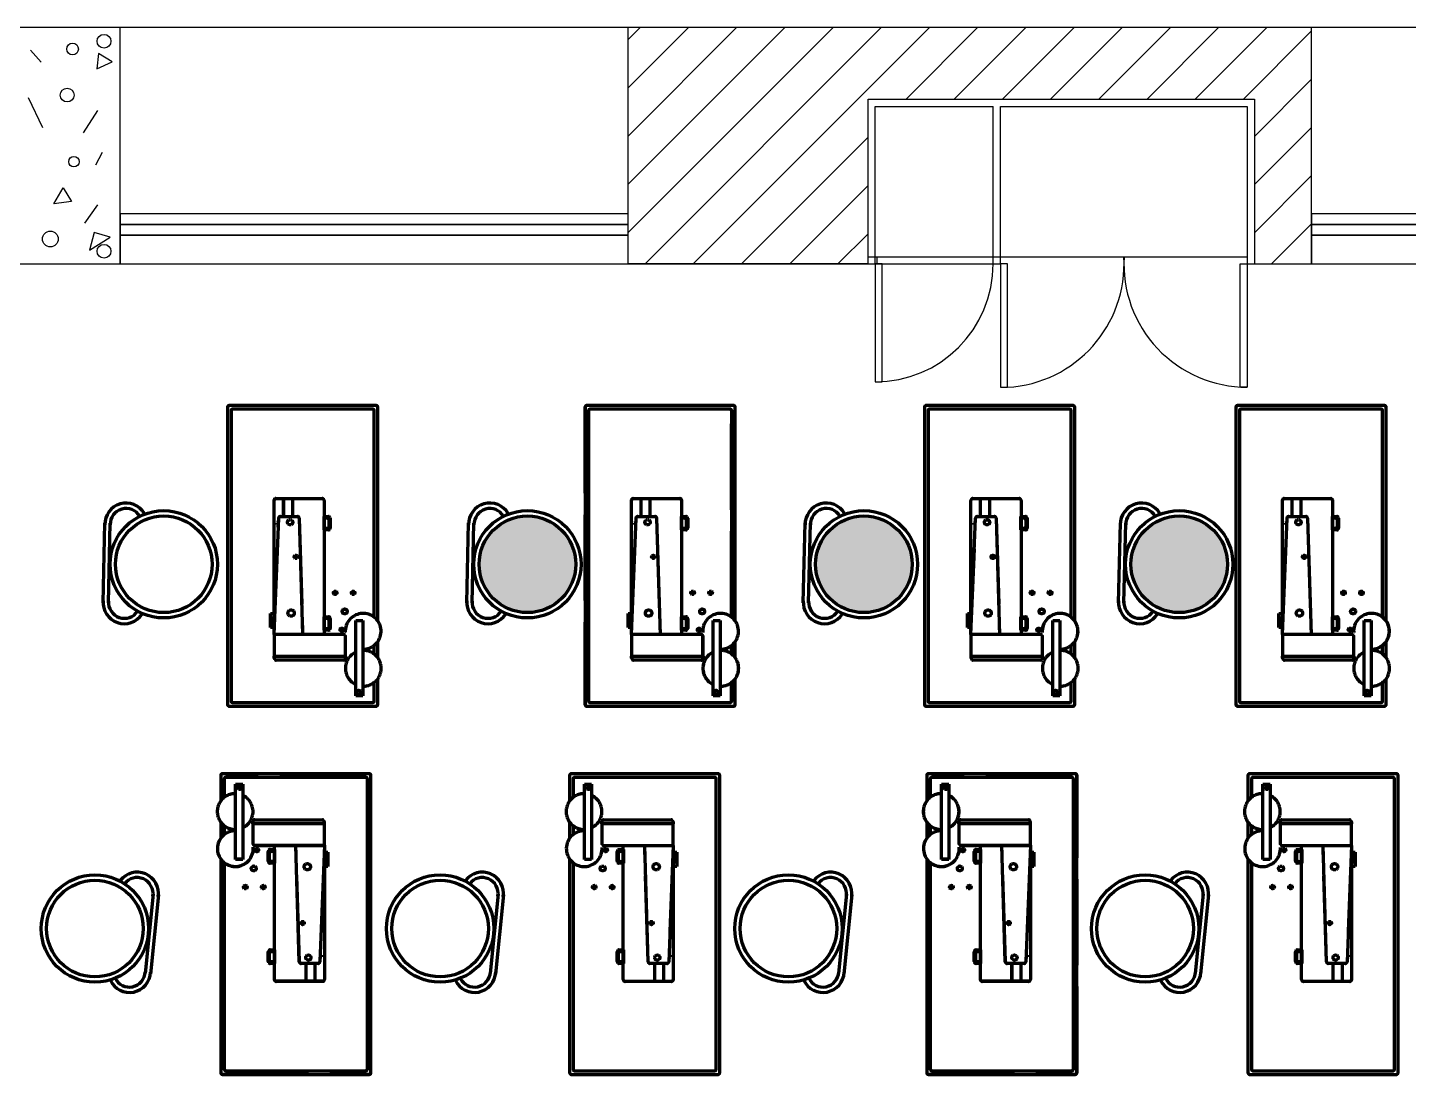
# Model space of a CAD drawing. Header units: inches. Extents: x 548 to 1330, y 676 to 1006.
# Drawn here: x 805.8 to 998.8, y 859.7 to 1005.9 of the extents above; entities that cross this region are included whole.
import ezdxf

# ---------------------------------------------------------------- set-up
doc = ezdxf.new("R2010")
doc.units = ezdxf.units.IN
doc.linetypes.add('ACAD_ISO02W100', pattern=[15, 12, -3])
for name, color, linetype in [('chair', 10, 'Continuous'), ('machines', 21, 'Continuous'), ('main wall', 40, 'Continuous'), ('window', 99, 'Continuous')]:
    doc.layers.add(name, color=color, linetype=linetype)

# ---------------------------------------------------------------- blocks, each defined once
blk = doc.blocks.new('snls')
at = {"layer": 'machines', "linetype": 'ACAD_ISO02W100', "lineweight": 100}
for p, q in [((6.57, 29.7), (6.57, 31.08)), ((6.77, 29.9), (6.77, 30.88)), ((6.82, 31.33), (7.44, 31.33)), ((7.02, 31.13), (7.44, 31.13)), ((7.44, 31.33), (7.44, 29.45)), ((7.44, 29.45), (6.82, 29.45)), ((7.44, 29.65), (7.02, 29.65)), ((6.57, 15.68), (6.57, 17.06)), ((6.77, 15.88), (6.77, 16.86)), ((6.82, 17.31), (7.44, 17.31)), ((7.02, 17.11), (7.44, 17.11)), ((7.44, 15.63), (7.02, 15.63)), ((7.44, 17.31), (7.44, 15.43)), ((14.03, 16.57), (13.81, 16.57)), ((13.81, 16.32), (14.03, 16.35)), ((14.03, 16.57), (14.03, 16.35)), ((7.44, 15.43), (6.82, 15.43)), ((11.85, 12.92), (11.85, 15.43)), ((13.13, 12.93), (13.13, 15.43))]:
    blk.add_line(p, q, dxfattribs=at)
for points in [[(-0.07, 30.03), (-0.07, 0.18, 0.414214), (0.18, -0.07), (20.68, -0.07, 0.414214), (20.93, 0.18), (20.93, 41.68, 0.414214), (20.68, 41.93), (0.18, 41.93, 0.414214), (-0.07, 41.68), (-0.07, 38.12)], [(0.43, 29.5), (0.43, 0.68, 0.414214), (0.68, 0.43), (20.18, 0.43, 0.414214), (20.43, 0.68), (20.43, 41.18, 0.414214), (20.18, 41.43), (0.68, 41.43, 0.414214), (0.43, 41.18), (0.43, 38.63)]]:
    blk.add_lwpolyline(points, format="xyb", dxfattribs=at)
for points in [[(3.01, 40.47), (3.01, 29.97), (2.01, 29.97), (2.01, 40.47)], [(3.01, 40.47), (3.01, 29.97), (2.01, 29.97), (2.01, 40.47)], [(14.43, 28.97), (14.43, 30.96), (14.91, 30.96), (14.91, 28.97)], [(14.43, 29.6), (14.43, 30.81), (14.88, 30.81), (14.88, 29.6)]]:
    blk.add_lwpolyline(points, close=True, dxfattribs=at)
for points in [[(-0.07, 35.17), (-0.07, 32.91)], [(0.43, 34.66), (0.43, 33.43)]]:
    blk.add_lwpolyline(points, dxfattribs=at)
for points in [[(4.43, 34.93), (4.43, 35.24, -0.414214), (4.68, 35.49), (14.15, 35.49, -0.414214), (14.4, 35.24), (14.4, 34.93)], [(14.43, 31.93), (14.43, 34.93), (4.43, 34.93), (4.43, 32.18, 0.414214), (4.68, 31.93)], [(14.43, 31.93), (14.43, 13.18, -0.414214), (14.18, 12.93), (7.68, 12.93, -0.414214), (7.43, 13.18), (7.43, 31.93)], [(14.43, 31.93), (13.78, 15.67, -0.402601), (13.53, 15.43), (11.17, 15.43, -0.405445), (10.92, 15.67), (10.43, 31.93)]]:
    blk.add_lwpolyline(points, format="xyb", close=True, dxfattribs=at)
for centre, radius in [((2.59, 39.97), 0.264), ((2.59, 39.97), 0.264), ((4.96, 31.27), 0.248), ((4.55, 28.7), 0.343), ((12.04, 28.93), 0.444), ((3.37, 26.09), 0.248), ((5.88, 26.09), 0.248), ((11.37, 21.07), 0.236), ((12.18, 16.24), 0.365)]:
    blk.add_circle(centre, radius, dxfattribs=at)
for centre, radius, start, end in [((1.95, 36.64), 2.5, 88.5457, 271.4543), ((1.95, 36.64), 2.5, 295.1747, 64.8253), ((1.97, 31.47), 2.5, 89.1324, 65.4718), ((6.82, 31.08), 0.25, 90, 180), ((7.02, 30.88), 0.25, 90, 180), ((6.82, 29.7), 0.25, 180, 270), ((7.02, 29.9), 0.25, 180, 270), ((6.82, 17.06), 0.25, 90, 180), ((6.82, 15.68), 0.25, 180, 270), ((7.02, 16.86), 0.25, 90, 180), ((7.02, 15.88), 0.25, 180, 270)]:
    blk.add_arc(centre, radius, start, end, dxfattribs=at)

msp = doc.modelspace()

# ---------------------------------------------------------------- hatches: boundary and pattern name
h = msp.add_hatch()
h.set_pattern_fill('ANSI31', color=256, scale=1.5)
h.paths.add_polyline_path([(730.74, 1005.91), (637.24, 1005.91), (637.24, 972.91), (646.74, 972.91), (646.74, 995.91), (707.74, 995.91), (707.74, 972.91), (716.24, 972.91), (716.24, 995.91), (726.74, 995.91), (726.74, 972.91), (730.74, 972.91)])
h.paths.add_polyline_path([(923.24, 995.91), (977.24, 995.91), (977.24, 972.91), (985.24, 972.91), (985.24, 1005.91), (902.74, 1005.91), (889.74, 1005.91), (889.74, 972.91), (923.24, 972.91)])
h.paths.add_polyline_path([(1237.74, 1005.91), (1144.24, 1005.91), (1144.24, 972.91), (1148.74, 972.91), (1148.74, 995.91), (1156.74, 995.91), (1156.74, 972.91), (1165.74, 972.91), (1165.74, 995.91), (1226.74, 995.91), (1226.74, 972.91), (1237.74, 972.91)])
at = {"true_color": 0xed1f24}
h = msp.add_hatch(dxfattribs=at)
h.set_pattern_fill('HEX', color=240, scale=0.19)
h.paths.add_polyline_path([(882.39, 930.93, 1), (868.89, 930.93, 1)])
h.paths.add_polyline_path([(929.42, 930.93, 1), (915.92, 930.93, 1)])
h.paths.add_polyline_path([(959.98, 930.93, 1), (973.48, 930.93, 1)])
h.paths.add_polyline_path([(1015.14, 930.93, 1), (1001.64, 930.93, 1)])
h.paths.add_polyline_path([(1056.91, 930.93, 1), (1043.41, 930.93, 1)])
h.paths.add_polyline_path([(1040.91, 880.04, 1), (1054.41, 880.04, 1)])
h.paths.add_polyline_path([(1000.29, 880.04, 1), (1013.79, 880.04, 1)])

# ---------------------------------------------------------------- linework, layer by layer
for p, q in [((889.74, 972.91), (889.74, 1005.91)), ((998.24, 1005.91), (902.74, 1005.91)), ((985.24, 972.91), (985.24, 1005.91)), ((806.22, 1002.74), (807.69, 1001.09)), ((815.7, 1002.29), (815.48, 1000.16)), ((817.61, 1001.11), (815.7, 1002.29)), ((815.48, 1000.16), (817.61, 1001.11)), ((805.85, 996.15), (807.87, 991.94)), ((923.24, 972.91), (923.24, 995.91)), ((923.24, 995.91), (977.24, 995.91)), ((977.24, 995.91), (977.24, 972.91)), ((815.56, 994.32), (813.55, 991.21)), ((924.24, 972.91), (924.24, 994.91)), ((924.24, 994.91), (940.74, 994.91)), ((940.74, 972.91), (940.74, 994.91)), ((941.74, 972.91), (941.74, 994.91)), ((941.74, 994.91), (976.24, 994.91)), ((976.24, 994.91), (976.24, 972.91)), ((816.22, 988.48), (815.26, 986.71)), ((809.45, 981.27), (810.77, 983.55)), ((810.77, 983.55), (811.95, 981.64)), ((811.95, 981.64), (809.45, 981.27)), ((815.56, 981.14), (813.73, 978.58)), ((815.11, 977.31), (814.45, 974.81)), ((814.45, 974.81), (817.32, 976.64)), ((817.32, 976.64), (815.11, 977.31)), ((889.74, 972.91), (923.24, 972.91)), ((923.24, 973.91), (941.74, 973.91)), ((923.24, 972.91), (941.74, 972.91)), ((941.74, 973.91), (976.24, 973.91)), ((976.24, 972.91), (985.24, 972.91))]:
    msp.add_line(p, q)
at = {"color": 40, "lineweight": 0}
msp.add_line((902.74, 1005.91), (889.74, 1005.91), dxfattribs=at)
at = {"color": 7, "lineweight": 0}
for p, q in [((889.74, 1005.91), (889.74, 972.91)), ((985.24, 1005.91), (902.74, 1005.91)), ((985.24, 972.91), (985.24, 1005.91)), ((923.24, 995.91), (977.24, 995.91)), ((923.24, 972.91), (923.24, 995.91)), ((977.24, 995.91), (977.24, 972.91)), ((889.74, 972.91), (923.24, 972.91)), ((977.24, 972.91), (985.24, 972.91))]:
    msp.add_line(p, q, dxfattribs=at)
for points in [[(801.74, 972.91), (818.74, 972.91), (818.74, 1005.91), (801.74, 1005.91)], [(818.74, 972.91), (889.74, 972.91), (889.74, 976.91), (818.74, 976.91)], [(985.24, 972.91), (1056.24, 972.91), (1056.24, 976.91), (985.24, 976.91)], [(889.74, 972.91), (923.24, 972.91), (923.24, 972.91), (889.74, 972.91)], [(924.24, 972.91), (924.24, 956.41), (925.24, 956.41), (925.24, 972.91)], [(941.74, 972.91), (941.74, 955.66), (942.74, 955.66), (942.74, 972.91)], [(976.24, 972.91), (976.24, 955.66), (975.24, 955.66), (975.24, 972.91)]]:
    msp.add_lwpolyline(points, close=True)
for centre, radius in [((812.08, 1002.92), 0.819), ((816.47, 1004.01), 0.964), ((811.32, 996.49), 0.964), ((812.27, 987.18), 0.732), ((808.97, 976.38), 1.11), ((816.47, 974.66), 0.964)]:
    msp.add_circle(centre, radius)
for centre, radius, start, end in [((924.24, 972.91), 16.5, 270, 0), ((941.74, 972.91), 17.28, 176.6822, 180), ((941.74, 972.91), 17.28, 273.3178, 3.3178), ((976.24, 972.91), 17.24, 176.6739, 270)]:
    msp.add_arc(centre, radius, start, end)
at = {"color": 10, "lineweight": 0}
for centre, start, end in [((824.82, 930.93), 0, 180), ((875.64, 930.93), 0, 180), ((922.67, 930.93), 0, 180), ((966.73, 930.93), 0, 180), ((824.82, 930.93), 180, 0), ((875.64, 930.93), 180, 0), ((922.67, 930.93), 180, 0), ((966.73, 930.93), 180, 0), ((815.2, 880.04), 0, 180), ((863.44, 880.04), 0, 180), ((912.12, 880.04), 0, 180), ((961.97, 880.04), 0, 180), ((815.2, 880.04), 180, 0), ((863.44, 880.04), 180, 0), ((912.12, 880.04), 180, 0), ((961.97, 880.04), 180, 0)]:
    msp.add_arc(centre, 6.75, start, end, dxfattribs=at)
at = {"layer": 'chair', "lineweight": 100}
for p, q in [((816.34, 925.54), (816.6, 936.7)), ((817.09, 925.54), (817.35, 936.67)), ((867.16, 925.54), (867.42, 936.7)), ((867.91, 925.54), (868.17, 936.67)), ((914.19, 925.54), (914.45, 936.7)), ((914.94, 925.54), (915.2, 936.67)), ((958.25, 925.54), (958.51, 936.7)), ((959, 925.54), (959.26, 936.67)), ((823.32, 884.82), (822.21, 873.75)), ((824.07, 884.77), (822.96, 873.66)), ((871.55, 884.82), (870.45, 873.75)), ((872.3, 884.77), (871.19, 873.66)), ((920.24, 884.82), (919.14, 873.75)), ((920.99, 884.77), (919.88, 873.66)), ((970.09, 884.82), (968.98, 873.75)), ((970.84, 884.77), (969.73, 873.66))]:
    msp.add_line(p, q, dxfattribs=at)
for centre, radius in [((824.82, 930.93), 7.5), ((875.64, 930.93), 7.5), ((922.67, 930.93), 7.5), ((966.73, 930.93), 7.5), ((824.82, 930.93), 6.75), ((875.64, 930.93), 6.75), ((922.67, 930.93), 6.75), ((966.73, 930.93), 6.75), ((815.2, 880.04), 7.5), ((815.2, 880.04), 6.75), ((863.44, 880.04), 7.5), ((863.44, 880.04), 6.75), ((912.12, 880.04), 7.5), ((912.12, 880.04), 6.75), ((961.97, 880.04), 7.5), ((961.97, 880.04), 6.75)]:
    msp.add_circle(centre, radius, dxfattribs=at)
for centre, radius, start, end in [((819.56, 936.51), 2.97, 30.6651, 181.4564), ((819.56, 936.51), 2.22, 30.6651, 181.4564), ((870.39, 936.51), 2.97, 30.6651, 181.4564), ((870.39, 936.51), 2.22, 30.6651, 181.4564), ((917.42, 936.51), 2.97, 30.6651, 181.4564), ((917.42, 936.51), 2.22, 30.6651, 181.4564), ((961.47, 936.51), 2.97, 30.6651, 181.4564), ((961.47, 936.51), 2.22, 30.6651, 181.4564), ((819.31, 925.6), 2.97, 175.9103, 326.7016), ((819.31, 925.6), 2.22, 175.9103, 326.7016), ((870.13, 925.6), 2.97, 175.9103, 326.7016), ((870.13, 925.6), 2.22, 175.9103, 326.7016), ((917.16, 925.6), 2.97, 175.9103, 326.7016), ((917.16, 925.6), 2.22, 175.9103, 326.7016), ((961.22, 925.6), 2.97, 175.9103, 326.7016), ((961.22, 925.6), 2.22, 175.9103, 326.7016), ((821.1, 884.94), 2.97, 351.5308, 142.3221), ((869.33, 884.94), 2.97, 351.5308, 142.3221), ((918.02, 884.94), 2.97, 351.5308, 142.3221), ((967.87, 884.94), 2.97, 351.5308, 142.3221), ((821.1, 884.94), 2.22, 351.5308, 142.3221), ((869.33, 884.94), 2.22, 351.5308, 142.3221), ((918.02, 884.94), 2.22, 351.5308, 142.3221), ((967.87, 884.94), 2.22, 351.5308, 142.3221), ((820.02, 874.08), 2.97, 206.2857, 357.077), ((820.02, 874.08), 2.22, 206.2857, 357.077), ((868.25, 874.08), 2.97, 206.2857, 357.077), ((868.25, 874.08), 2.22, 206.2857, 357.077), ((916.94, 874.08), 2.97, 206.2857, 357.077), ((916.94, 874.08), 2.22, 206.2857, 357.077), ((966.79, 874.08), 2.97, 206.2857, 357.077), ((966.79, 874.08), 2.22, 206.2857, 357.077)]:
    msp.add_arc(centre, radius, start, end, dxfattribs=at)
at = {"layer": 'machines', "linetype": 'ACAD_ISO02W100', "lineweight": 100}
for p, q in [((841.54, 940.11), (841.54, 937.61)), ((842.82, 940.12), (842.82, 937.61)), ((891.49, 940.11), (891.49, 937.61)), ((892.77, 940.12), (892.77, 937.61)), ((938.93, 940.11), (938.93, 937.61)), ((940.21, 940.12), (940.21, 937.61)), ((982.45, 940.11), (982.45, 937.61)), ((983.73, 940.12), (983.73, 937.61)), ((840.85, 936.73), (840.63, 936.69)), ((840.63, 936.47), (840.63, 936.69)), ((840.63, 936.47), (840.85, 936.47)), ((847.22, 937.61), (847.84, 937.61)), ((847.22, 935.73), (847.22, 937.61)), ((847.22, 937.41), (847.64, 937.41)), ((847.64, 935.93), (847.22, 935.93)), ((847.89, 937.16), (847.89, 936.18)), ((848.09, 937.36), (848.09, 935.98)), ((890.81, 936.73), (890.58, 936.69)), ((890.58, 936.47), (890.58, 936.69)), ((890.58, 936.47), (890.81, 936.47)), ((897.17, 937.61), (897.79, 937.61)), ((897.17, 935.73), (897.17, 937.61)), ((897.17, 937.41), (897.59, 937.41)), ((897.59, 935.93), (897.17, 935.93)), ((897.84, 937.16), (897.84, 936.18)), ((898.04, 937.36), (898.04, 935.98)), ((938.25, 936.73), (938.03, 936.69)), ((938.03, 936.47), (938.03, 936.69)), ((938.03, 936.47), (938.25, 936.47)), ((944.62, 937.61), (945.23, 937.61)), ((944.62, 935.73), (944.62, 937.61)), ((944.62, 937.41), (945.03, 937.41)), ((945.03, 935.93), (944.62, 935.93)), ((945.28, 937.16), (945.28, 936.18)), ((945.48, 937.36), (945.48, 935.98)), ((981.77, 936.73), (981.55, 936.69)), ((981.55, 936.47), (981.55, 936.69)), ((981.55, 936.47), (981.77, 936.47)), ((988.14, 937.61), (988.75, 937.61)), ((988.14, 935.73), (988.14, 937.61)), ((988.14, 937.41), (988.55, 937.41)), ((988.55, 935.93), (988.14, 935.93)), ((988.8, 937.16), (988.8, 936.18)), ((989, 937.36), (989, 935.98)), ((847.84, 935.73), (847.22, 935.73)), ((897.79, 935.73), (897.17, 935.73)), ((945.23, 935.73), (944.62, 935.73)), ((988.75, 935.73), (988.14, 935.73)), ((847.22, 923.6), (847.84, 923.6)), ((847.22, 921.71), (847.22, 923.6)), ((847.22, 923.4), (847.64, 923.4)), ((847.89, 923.15), (847.89, 922.16)), ((848.09, 923.35), (848.09, 921.96)), ((897.17, 923.6), (897.79, 923.6)), ((897.17, 921.71), (897.17, 923.6)), ((897.17, 923.4), (897.59, 923.4)), ((897.84, 923.15), (897.84, 922.16)), ((898.04, 923.35), (898.04, 921.96)), ((944.62, 923.6), (945.23, 923.6)), ((944.62, 921.71), (944.62, 923.6)), ((944.62, 923.4), (945.03, 923.4)), ((945.28, 923.15), (945.28, 922.16)), ((945.48, 923.35), (945.48, 921.96)), ((988.14, 923.6), (988.75, 923.6)), ((988.14, 921.71), (988.14, 923.6)), ((988.14, 923.4), (988.55, 923.4)), ((988.8, 923.15), (988.8, 922.16)), ((989, 923.35), (989, 921.96)), ((847.64, 921.91), (847.22, 921.91)), ((847.84, 921.71), (847.22, 921.71)), ((897.59, 921.91), (897.17, 921.91)), ((897.79, 921.71), (897.17, 921.71)), ((945.03, 921.91), (944.62, 921.91)), ((945.23, 921.71), (944.62, 921.71)), ((988.55, 921.91), (988.14, 921.91)), ((988.75, 921.71), (988.14, 921.71)), ((839.42, 889.43), (839.42, 890.81)), ((839.62, 889.63), (839.62, 890.61)), ((839.67, 891.06), (840.29, 891.06)), ((839.87, 890.86), (840.29, 890.86)), ((840.29, 891.06), (840.29, 889.18)), ((888.18, 889.43), (888.18, 890.81)), ((888.38, 889.63), (888.38, 890.61)), ((888.43, 891.06), (889.05, 891.06)), ((888.63, 890.86), (889.05, 890.86)), ((889.05, 891.06), (889.05, 889.18)), ((938.09, 889.43), (938.09, 890.81)), ((938.29, 889.63), (938.29, 890.61)), ((938.34, 891.06), (938.96, 891.06)), ((938.54, 890.86), (938.96, 890.86)), ((938.96, 891.06), (938.96, 889.18)), ((982.98, 889.43), (982.98, 890.81)), ((983.18, 889.63), (983.18, 890.61)), ((983.23, 891.06), (983.85, 891.06)), ((983.43, 890.86), (983.85, 890.86)), ((983.85, 891.06), (983.85, 889.18)), ((840.29, 889.18), (839.67, 889.18)), ((840.29, 889.38), (839.87, 889.38)), ((889.05, 889.18), (888.43, 889.18)), ((889.05, 889.38), (888.63, 889.38)), ((938.96, 889.18), (938.34, 889.18)), ((938.96, 889.38), (938.54, 889.38)), ((983.85, 889.18), (983.23, 889.18)), ((983.85, 889.38), (983.43, 889.38)), ((839.42, 875.42), (839.42, 876.8)), ((839.62, 875.62), (839.62, 876.6)), ((839.67, 877.05), (840.29, 877.05)), ((839.87, 876.85), (840.29, 876.85)), ((840.29, 877.05), (840.29, 875.17)), ((846.88, 876.31), (846.66, 876.31)), ((846.66, 876.05), (846.88, 876.08)), ((846.88, 876.31), (846.88, 876.08)), ((888.18, 875.42), (888.18, 876.8)), ((888.38, 875.62), (888.38, 876.6)), ((888.43, 877.05), (889.05, 877.05)), ((888.63, 876.85), (889.05, 876.85)), ((889.05, 877.05), (889.05, 875.17)), ((895.64, 876.31), (895.41, 876.31)), ((895.41, 876.05), (895.64, 876.08)), ((895.64, 876.31), (895.64, 876.08)), ((938.09, 875.42), (938.09, 876.8)), ((938.29, 875.62), (938.29, 876.6)), ((938.34, 877.05), (938.96, 877.05)), ((938.54, 876.85), (938.96, 876.85)), ((938.96, 877.05), (938.96, 875.17)), ((945.55, 876.31), (945.33, 876.31)), ((945.33, 876.05), (945.55, 876.08)), ((945.55, 876.31), (945.55, 876.08)), ((982.98, 875.42), (982.98, 876.8)), ((983.18, 875.62), (983.18, 876.6)), ((983.23, 877.05), (983.85, 877.05)), ((983.43, 876.85), (983.85, 876.85)), ((983.85, 877.05), (983.85, 875.17)), ((990.44, 876.31), (990.21, 876.31)), ((990.21, 876.05), (990.44, 876.08)), ((990.44, 876.31), (990.44, 876.08)), ((840.29, 875.17), (839.67, 875.17)), ((840.29, 875.37), (839.87, 875.37)), ((844.7, 872.65), (844.7, 875.16)), ((845.97, 872.66), (845.97, 875.16)), ((889.05, 875.17), (888.43, 875.17)), ((889.05, 875.37), (888.63, 875.37)), ((893.45, 872.65), (893.45, 875.16)), ((894.73, 872.66), (894.73, 875.16)), ((938.96, 875.17), (938.34, 875.17)), ((938.96, 875.37), (938.54, 875.37)), ((943.36, 872.65), (943.36, 875.16)), ((944.64, 872.66), (944.64, 875.16)), ((983.85, 875.17), (983.23, 875.17)), ((983.85, 875.37), (983.43, 875.37)), ((988.25, 872.65), (988.25, 875.16)), ((989.53, 872.66), (989.53, 875.16))]:
    msp.add_line(p, q, dxfattribs=at)
at = {"layer": 'machines', "lineweight": 100}
for p, q in [((881.53, 901.41), (881.53, 897.85)), ((902.28, 901.66), (881.78, 901.66)), ((902.53, 859.91), (902.53, 901.41)), ((976.33, 901.41), (976.33, 897.85)), ((997.08, 901.66), (976.58, 901.66)), ((996.58, 901.16), (977.08, 901.16)), ((997.33, 859.91), (997.33, 901.41)), ((976.83, 900.91), (976.83, 898.36)), ((996.83, 860.41), (996.83, 900.91)), ((881.53, 889.77), (881.53, 859.91)), ((976.33, 889.77), (976.33, 859.91)), ((976.83, 889.24), (976.83, 860.41)), ((881.78, 859.66), (902.28, 859.66)), ((976.58, 859.66), (997.08, 859.66)), ((977.08, 860.16), (996.58, 860.16))]:
    msp.add_line(p, q, dxfattribs=at)
for points in [[(854.73, 923.01), (854.73, 952.86, 0.414214), (854.48, 953.11), (833.98, 953.11, 0.414214), (833.73, 952.86), (833.73, 911.36, 0.414214), (833.98, 911.11), (854.48, 911.11, 0.414214), (854.73, 911.36), (854.73, 914.92)], [(854.23, 923.54), (854.23, 952.36, 0.414214), (853.98, 952.61), (834.48, 952.61, 0.414214), (834.23, 952.36), (834.23, 911.86, 0.414214), (834.48, 911.61), (853.98, 911.61, 0.414214), (854.23, 911.86), (854.23, 914.41)], [(904.69, 923.01), (904.69, 952.86, 0.414214), (904.44, 953.11), (883.94, 953.11, 0.414214), (883.69, 952.86), (883.69, 911.36, 0.414214), (883.94, 911.11), (904.44, 911.11, 0.414214), (904.69, 911.36), (904.69, 914.92)], [(904.19, 923.54), (904.19, 952.36, 0.414214), (903.94, 952.61), (884.44, 952.61, 0.414214), (884.19, 952.36), (884.19, 911.86, 0.414214), (884.44, 911.61), (903.94, 911.61, 0.414214), (904.19, 911.86), (904.19, 914.41)], [(952.13, 923.01), (952.13, 952.86, 0.414214), (951.88, 953.11), (931.38, 953.11, 0.414214), (931.13, 952.86), (931.13, 911.36, 0.414214), (931.38, 911.11), (951.88, 911.11, 0.414214), (952.13, 911.36), (952.13, 914.92)], [(951.63, 923.54), (951.63, 952.36, 0.414214), (951.38, 952.61), (931.88, 952.61, 0.414214), (931.63, 952.36), (931.63, 911.86, 0.414214), (931.88, 911.61), (951.38, 911.61, 0.414214), (951.63, 911.86), (951.63, 914.41)], [(995.65, 923.01), (995.65, 952.86, 0.414214), (995.4, 953.11), (974.9, 953.11, 0.414214), (974.65, 952.86), (974.65, 911.36, 0.414214), (974.9, 911.11), (995.4, 911.11, 0.414214), (995.65, 911.36), (995.65, 914.92)], [(995.15, 923.54), (995.15, 952.36, 0.414214), (994.9, 952.61), (975.4, 952.61, 0.414214), (975.15, 952.36), (975.15, 911.86, 0.414214), (975.4, 911.61), (994.9, 911.61, 0.414214), (995.15, 911.86), (995.15, 914.41)], [(832.78, 889.77), (832.78, 859.91, 0.414214), (833.03, 859.66), (853.53, 859.66, 0.414214), (853.78, 859.91), (853.78, 901.41, 0.414214), (853.53, 901.66), (833.03, 901.66, 0.414214), (832.78, 901.41), (832.78, 897.85)], [(833.28, 889.24), (833.28, 860.41, 0.414214), (833.53, 860.16), (853.03, 860.16, 0.414214), (853.28, 860.41), (853.28, 900.91, 0.414214), (853.03, 901.16), (833.53, 901.16, 0.414214), (833.28, 900.91), (833.28, 898.36)], [(882.03, 889.24), (882.03, 860.41, 0.414214), (882.28, 860.16), (901.78, 860.16, 0.414214), (902.03, 860.41), (902.03, 900.91, 0.414214), (901.78, 901.16), (882.28, 901.16, 0.414214), (882.03, 900.91), (882.03, 898.36)], [(931.44, 889.77), (931.44, 859.91, 0.414214), (931.69, 859.66), (952.19, 859.66, 0.414214), (952.44, 859.91), (952.44, 901.41, 0.414214), (952.19, 901.66), (931.69, 901.66, 0.414214), (931.44, 901.41), (931.44, 897.85)], [(931.94, 889.24), (931.94, 860.41, 0.414214), (932.19, 860.16), (951.69, 860.16, 0.414214), (951.94, 860.41), (951.94, 900.91, 0.414214), (951.69, 901.16), (932.19, 901.16, 0.414214), (931.94, 900.91), (931.94, 898.36)]]:
    msp.add_lwpolyline(points, format="xyb", dxfattribs=at)
at = {"layer": 'machines', "linetype": 'ACAD_ISO02W100', "lineweight": 100}
for points in [[(854.73, 923.01), (854.73, 952.86, 0.414214), (854.48, 953.11), (833.98, 953.11, 0.414214), (833.73, 952.86), (833.73, 911.36, 0.414214), (833.98, 911.11), (854.48, 911.11, 0.414214), (854.73, 911.36), (854.73, 914.92)], [(854.23, 923.54), (854.23, 952.36, 0.414214), (853.98, 952.61), (834.48, 952.61, 0.414214), (834.23, 952.36), (834.23, 911.86, 0.414214), (834.48, 911.61), (853.98, 911.61, 0.414214), (854.23, 911.86), (854.23, 914.41)], [(904.69, 923.01), (904.69, 952.86, 0.414214), (904.44, 953.11), (883.94, 953.11, 0.414214), (883.69, 952.86), (883.69, 911.36, 0.414214), (883.94, 911.11), (904.44, 911.11, 0.414214), (904.69, 911.36), (904.69, 914.92)], [(904.19, 923.54), (904.19, 952.36, 0.414214), (903.94, 952.61), (884.44, 952.61, 0.414214), (884.19, 952.36), (884.19, 911.86, 0.414214), (884.44, 911.61), (903.94, 911.61, 0.414214), (904.19, 911.86), (904.19, 914.41)], [(952.13, 923.01), (952.13, 952.86, 0.414214), (951.88, 953.11), (931.38, 953.11, 0.414214), (931.13, 952.86), (931.13, 911.36, 0.414214), (931.38, 911.11), (951.88, 911.11, 0.414214), (952.13, 911.36), (952.13, 914.92)], [(951.63, 923.54), (951.63, 952.36, 0.414214), (951.38, 952.61), (931.88, 952.61, 0.414214), (931.63, 952.36), (931.63, 911.86, 0.414214), (931.88, 911.61), (951.38, 911.61, 0.414214), (951.63, 911.86), (951.63, 914.41)], [(995.65, 923.01), (995.65, 952.86, 0.414214), (995.4, 953.11), (974.9, 953.11, 0.414214), (974.65, 952.86), (974.65, 911.36, 0.414214), (974.9, 911.11), (995.4, 911.11, 0.414214), (995.65, 911.36), (995.65, 914.92)], [(995.15, 923.54), (995.15, 952.36, 0.414214), (994.9, 952.61), (975.4, 952.61, 0.414214), (975.15, 952.36), (975.15, 911.86, 0.414214), (975.4, 911.61), (994.9, 911.61, 0.414214), (995.15, 911.86), (995.15, 914.41)], [(832.78, 889.77), (832.78, 859.91, 0.414214), (833.03, 859.66), (853.53, 859.66, 0.414214), (853.78, 859.91), (853.78, 901.41, 0.414214), (853.53, 901.66), (833.03, 901.66, 0.414214), (832.78, 901.41), (832.78, 897.85)], [(833.28, 889.24), (833.28, 860.41, 0.414214), (833.53, 860.16), (853.03, 860.16, 0.414214), (853.28, 860.41), (853.28, 900.91, 0.414214), (853.03, 901.16), (833.53, 901.16, 0.414214), (833.28, 900.91), (833.28, 898.36)], [(881.53, 889.77), (881.53, 859.91, 0.414214), (881.78, 859.66), (902.28, 859.66, 0.414214), (902.53, 859.91), (902.53, 901.41, 0.414214), (902.28, 901.66), (881.78, 901.66, 0.414214), (881.53, 901.41), (881.53, 897.85)], [(882.03, 889.24), (882.03, 860.41, 0.414214), (882.28, 860.16), (901.78, 860.16, 0.414214), (902.03, 860.41), (902.03, 900.91, 0.414214), (901.78, 901.16), (882.28, 901.16, 0.414214), (882.03, 900.91), (882.03, 898.36)], [(931.44, 889.77), (931.44, 859.91, 0.414214), (931.69, 859.66), (952.19, 859.66, 0.414214), (952.44, 859.91), (952.44, 901.41, 0.414214), (952.19, 901.66), (931.69, 901.66, 0.414214), (931.44, 901.41), (931.44, 897.85)], [(931.94, 889.24), (931.94, 860.41, 0.414214), (932.19, 860.16), (951.69, 860.16, 0.414214), (951.94, 860.41), (951.94, 900.91, 0.414214), (951.69, 901.16), (932.19, 901.16, 0.414214), (931.94, 900.91), (931.94, 898.36)], [(976.33, 889.77), (976.33, 859.91, 0.414214), (976.58, 859.66), (997.08, 859.66, 0.414214), (997.33, 859.91), (997.33, 901.41, 0.414214), (997.08, 901.66), (976.58, 901.66, 0.414214), (976.33, 901.41), (976.33, 897.85)], [(976.83, 889.24), (976.83, 860.41, 0.414214), (977.08, 860.16), (996.58, 860.16, 0.414214), (996.83, 860.41), (996.83, 900.91, 0.414214), (996.58, 901.16), (977.08, 901.16, 0.414214), (976.83, 900.91), (976.83, 898.36)]]:
    msp.add_lwpolyline(points, format="xyb", dxfattribs=at)
at = {"layer": 'machines', "lineweight": 100}
for points in [[(840.23, 921.11), (840.23, 939.86, -0.414214), (840.48, 940.11), (846.98, 940.11, -0.414214), (847.23, 939.86), (847.23, 921.11)], [(890.19, 921.11), (890.19, 939.86, -0.414214), (890.44, 940.11), (896.94, 940.11, -0.414214), (897.19, 939.86), (897.19, 921.11)], [(937.63, 921.11), (937.63, 939.86, -0.414214), (937.88, 940.11), (944.38, 940.11, -0.414214), (944.63, 939.86), (944.63, 921.11)], [(981.15, 921.11), (981.15, 939.86, -0.414214), (981.4, 940.11), (987.9, 940.11, -0.414214), (988.15, 939.86), (988.15, 921.11)], [(840.23, 921.11), (840.88, 937.37, -0.402601), (841.13, 937.61), (843.5, 937.61, -0.405445), (843.75, 937.37), (844.23, 921.11)], [(890.19, 921.11), (890.83, 937.37, -0.402601), (891.08, 937.61), (893.45, 937.61, -0.405445), (893.7, 937.37), (894.19, 921.11)], [(937.63, 921.11), (938.28, 937.37, -0.402601), (938.53, 937.61), (940.89, 937.61, -0.405445), (941.14, 937.37), (941.63, 921.11)], [(981.15, 921.11), (981.8, 937.37, -0.402601), (982.05, 937.61), (984.41, 937.61, -0.405445), (984.66, 937.37), (985.15, 921.11)], [(847.28, 891.66), (847.28, 872.91, -0.414214), (847.03, 872.66), (840.53, 872.66, -0.414214), (840.28, 872.91), (840.28, 891.66)], [(847.28, 891.66), (846.63, 875.4, -0.402601), (846.38, 875.16), (844.01, 875.16, -0.405445), (843.76, 875.4), (843.28, 891.66)], [(896.03, 891.66), (896.03, 872.91, -0.414214), (895.78, 872.66), (889.28, 872.66, -0.414214), (889.03, 872.91), (889.03, 891.66)], [(896.03, 891.66), (895.39, 875.4, -0.402601), (895.14, 875.16), (892.77, 875.16, -0.405445), (892.52, 875.4), (892.03, 891.66)], [(945.94, 891.66), (945.94, 872.91, -0.414214), (945.69, 872.66), (939.19, 872.66, -0.414214), (938.94, 872.91), (938.94, 891.66)], [(945.94, 891.66), (945.3, 875.4, -0.402601), (945.05, 875.16), (942.68, 875.16, -0.405445), (942.43, 875.4), (941.94, 891.66)], [(990.83, 891.66), (990.83, 872.91, -0.414214), (990.58, 872.66), (984.08, 872.66, -0.414214), (983.83, 872.91), (983.83, 891.66)], [(990.83, 891.66), (990.19, 875.4, -0.402601), (989.94, 875.16), (987.57, 875.16, -0.405445), (987.32, 875.4), (986.83, 891.66)]]:
    msp.add_lwpolyline(points, format="xyb", close=True, dxfattribs=at)
at = {"layer": 'machines', "linetype": 'ACAD_ISO02W100', "lineweight": 100}
for points in [[(840.23, 921.11), (840.23, 939.86, -0.414214), (840.48, 940.11), (846.98, 940.11, -0.414214), (847.23, 939.86), (847.23, 921.11)], [(890.19, 921.11), (890.19, 939.86, -0.414214), (890.44, 940.11), (896.94, 940.11, -0.414214), (897.19, 939.86), (897.19, 921.11)], [(937.63, 921.11), (937.63, 939.86, -0.414214), (937.88, 940.11), (944.38, 940.11, -0.414214), (944.63, 939.86), (944.63, 921.11)], [(981.15, 921.11), (981.15, 939.86, -0.414214), (981.4, 940.11), (987.9, 940.11, -0.414214), (988.15, 939.86), (988.15, 921.11)], [(840.23, 921.11), (840.88, 937.37, -0.402601), (841.13, 937.61), (843.5, 937.61, -0.405445), (843.75, 937.37), (844.23, 921.11)], [(890.19, 921.11), (890.83, 937.37, -0.402601), (891.08, 937.61), (893.45, 937.61, -0.405445), (893.7, 937.37), (894.19, 921.11)], [(937.63, 921.11), (938.28, 937.37, -0.402601), (938.53, 937.61), (940.89, 937.61, -0.405445), (941.14, 937.37), (941.63, 921.11)], [(981.15, 921.11), (981.8, 937.37, -0.402601), (982.05, 937.61), (984.41, 937.61, -0.405445), (984.66, 937.37), (985.15, 921.11)], [(840.23, 921.11), (840.23, 918.11), (850.23, 918.11), (850.23, 920.86, 0.414214), (849.98, 921.11)], [(890.19, 921.11), (890.19, 918.11), (900.19, 918.11), (900.19, 920.86, 0.414214), (899.94, 921.11)], [(937.63, 921.11), (937.63, 918.11), (947.63, 918.11), (947.63, 920.86, 0.414214), (947.38, 921.11)], [(981.15, 921.11), (981.15, 918.11), (991.15, 918.11), (991.15, 920.86, 0.414214), (990.9, 921.11)], [(850.23, 918.11), (850.23, 917.8, -0.414214), (849.98, 917.55), (840.51, 917.55, -0.414214), (840.26, 917.8), (840.26, 918.11)], [(900.19, 918.11), (900.19, 917.8, -0.414214), (899.94, 917.55), (890.47, 917.55, -0.414214), (890.22, 917.8), (890.22, 918.11)], [(947.63, 918.11), (947.63, 917.8, -0.414214), (947.38, 917.55), (937.91, 917.55, -0.414214), (937.66, 917.8), (937.66, 918.11)], [(991.15, 918.11), (991.15, 917.8, -0.414214), (990.9, 917.55), (981.43, 917.55, -0.414214), (981.18, 917.8), (981.18, 918.11)], [(837.28, 894.66), (837.28, 894.97, -0.414214), (837.53, 895.22), (847, 895.22, -0.414214), (847.25, 894.97), (847.25, 894.66)], [(847.28, 891.66), (847.28, 894.66), (837.28, 894.66), (837.28, 891.91, 0.414214), (837.53, 891.66)], [(886.03, 894.66), (886.03, 894.97, -0.414214), (886.28, 895.22), (895.75, 895.22, -0.414214), (896, 894.97), (896, 894.66)], [(896.03, 891.66), (896.03, 894.66), (886.03, 894.66), (886.03, 891.91, 0.414214), (886.28, 891.66)], [(935.94, 894.66), (935.94, 894.97, -0.414214), (936.19, 895.22), (945.66, 895.22, -0.414214), (945.91, 894.97), (945.91, 894.66)], [(945.94, 891.66), (945.94, 894.66), (935.94, 894.66), (935.94, 891.91, 0.414214), (936.19, 891.66)], [(980.83, 894.66), (980.83, 894.97, -0.414214), (981.08, 895.22), (990.55, 895.22, -0.414214), (990.8, 894.97), (990.8, 894.66)], [(990.83, 891.66), (990.83, 894.66), (980.83, 894.66), (980.83, 891.91, 0.414214), (981.08, 891.66)], [(847.28, 891.66), (847.28, 872.91, -0.414214), (847.03, 872.66), (840.53, 872.66, -0.414214), (840.28, 872.91), (840.28, 891.66)], [(847.28, 891.66), (846.63, 875.4, -0.402601), (846.38, 875.16), (844.01, 875.16, -0.405445), (843.76, 875.4), (843.28, 891.66)], [(896.03, 891.66), (896.03, 872.91, -0.414214), (895.78, 872.66), (889.28, 872.66, -0.414214), (889.03, 872.91), (889.03, 891.66)], [(896.03, 891.66), (895.39, 875.4, -0.402601), (895.14, 875.16), (892.77, 875.16, -0.405445), (892.52, 875.4), (892.03, 891.66)], [(945.94, 891.66), (945.94, 872.91, -0.414214), (945.69, 872.66), (939.19, 872.66, -0.414214), (938.94, 872.91), (938.94, 891.66)], [(945.94, 891.66), (945.3, 875.4, -0.402601), (945.05, 875.16), (942.68, 875.16, -0.405445), (942.43, 875.4), (941.94, 891.66)], [(990.83, 891.66), (990.83, 872.91, -0.414214), (990.58, 872.66), (984.08, 872.66, -0.414214), (983.83, 872.91), (983.83, 891.66)], [(990.83, 891.66), (990.19, 875.4, -0.402601), (989.94, 875.16), (987.57, 875.16, -0.405445), (987.32, 875.4), (986.83, 891.66)]]:
    msp.add_lwpolyline(points, format="xyb", close=True, dxfattribs=at)
for points in [[(840.23, 924.07), (840.23, 922.08), (839.75, 922.08), (839.75, 924.07)], [(840.23, 923.44), (840.23, 922.23), (839.79, 922.23), (839.79, 923.44)], [(851.65, 912.58), (851.65, 923.08), (852.65, 923.08), (852.65, 912.58)], [(851.65, 912.58), (851.65, 923.08), (852.65, 923.08), (852.65, 912.58)], [(890.18, 924.07), (890.18, 922.08), (889.7, 922.08), (889.7, 924.07)], [(890.18, 923.44), (890.18, 922.23), (889.74, 922.23), (889.74, 923.44)], [(901.6, 912.58), (901.6, 923.08), (902.6, 923.08), (902.6, 912.58)], [(901.6, 912.58), (901.6, 923.08), (902.6, 923.08), (902.6, 912.58)], [(937.62, 924.07), (937.62, 922.08), (937.14, 922.08), (937.14, 924.07)], [(937.62, 923.44), (937.62, 922.23), (937.18, 922.23), (937.18, 923.44)], [(949.05, 912.58), (949.05, 923.08), (950.05, 923.08), (950.05, 912.58)], [(949.05, 912.58), (949.05, 923.08), (950.05, 923.08), (950.05, 912.58)], [(981.14, 924.07), (981.14, 922.08), (980.66, 922.08), (980.66, 924.07)], [(981.14, 923.44), (981.14, 922.23), (980.7, 922.23), (980.7, 923.44)], [(992.57, 912.58), (992.57, 923.08), (993.57, 923.08), (993.57, 912.58)], [(992.57, 912.58), (992.57, 923.08), (993.57, 923.08), (993.57, 912.58)], [(835.86, 900.2), (835.86, 889.7), (834.86, 889.7), (834.86, 900.2)], [(835.86, 900.2), (835.86, 889.7), (834.86, 889.7), (834.86, 900.2)], [(884.62, 900.2), (884.62, 889.7), (883.62, 889.7), (883.62, 900.2)], [(884.62, 900.2), (884.62, 889.7), (883.62, 889.7), (883.62, 900.2)], [(934.53, 900.2), (934.53, 889.7), (933.53, 889.7), (933.53, 900.2)], [(934.53, 900.2), (934.53, 889.7), (933.53, 889.7), (933.53, 900.2)], [(979.42, 900.2), (979.42, 889.7), (978.42, 889.7), (978.42, 900.2)], [(979.42, 900.2), (979.42, 889.7), (978.42, 889.7), (978.42, 900.2)], [(847.28, 888.71), (847.28, 890.7), (847.76, 890.7), (847.76, 888.71)], [(847.28, 889.33), (847.28, 890.55), (847.73, 890.55), (847.73, 889.33)], [(896.04, 888.71), (896.04, 890.7), (896.52, 890.7), (896.52, 888.71)], [(896.04, 889.33), (896.04, 890.55), (896.48, 890.55), (896.48, 889.33)], [(945.95, 888.71), (945.95, 890.7), (946.43, 890.7), (946.43, 888.71)], [(945.95, 889.33), (945.95, 890.55), (946.39, 890.55), (946.39, 889.33)], [(990.84, 888.71), (990.84, 890.7), (991.32, 890.7), (991.32, 888.71)], [(990.84, 889.33), (990.84, 890.55), (991.28, 890.55), (991.28, 889.33)]]:
    msp.add_lwpolyline(points, close=True, dxfattribs=at)
for points in [[(854.23, 918.38), (854.23, 919.61)], [(854.73, 917.87), (854.73, 920.13)], [(904.19, 918.38), (904.19, 919.61)], [(904.69, 917.87), (904.69, 920.13)], [(951.63, 918.38), (951.63, 919.61)], [(952.13, 917.87), (952.13, 920.13)], [(995.15, 918.38), (995.15, 919.61)], [(995.65, 917.87), (995.65, 920.13)], [(832.78, 894.91), (832.78, 892.64)], [(833.28, 894.39), (833.28, 893.17)], [(881.53, 894.91), (881.53, 892.64)], [(882.03, 894.39), (882.03, 893.17)], [(931.44, 894.91), (931.44, 892.64)], [(931.94, 894.39), (931.94, 893.17)], [(976.33, 894.91), (976.33, 892.64)], [(976.83, 894.39), (976.83, 893.17)]]:
    msp.add_lwpolyline(points, dxfattribs=at)
for centre, radius in [((842.48, 936.8), 0.365), ((892.43, 936.8), 0.365), ((939.87, 936.8), 0.365), ((983.39, 936.8), 0.365), ((843.29, 931.97), 0.236), ((893.24, 931.97), 0.236), ((940.68, 931.97), 0.236), ((984.2, 931.97), 0.236), ((848.78, 926.95), 0.248), ((851.29, 926.95), 0.248), ((898.73, 926.95), 0.248), ((901.24, 926.95), 0.248), ((946.17, 926.95), 0.248), ((948.68, 926.95), 0.248), ((989.69, 926.95), 0.248), ((992.2, 926.95), 0.248), ((842.62, 924.11), 0.444), ((850.11, 924.35), 0.343), ((892.58, 924.11), 0.444), ((900.06, 924.35), 0.343), ((940.02, 924.11), 0.444), ((947.51, 924.35), 0.343), ((983.54, 924.11), 0.444), ((991.03, 924.35), 0.343), ((849.7, 921.78), 0.248), ((899.65, 921.78), 0.248), ((947.09, 921.78), 0.248), ((990.61, 921.78), 0.248), ((852.07, 913.07), 0.264), ((852.07, 913.07), 0.264), ((902.03, 913.07), 0.264), ((902.03, 913.07), 0.264), ((949.47, 913.07), 0.264), ((949.47, 913.07), 0.264), ((992.99, 913.07), 0.264), ((992.99, 913.07), 0.264), ((835.44, 899.71), 0.264), ((835.44, 899.71), 0.264), ((884.19, 899.71), 0.264), ((884.19, 899.71), 0.264), ((934.11, 899.71), 0.264), ((934.11, 899.71), 0.264), ((978.99, 899.71), 0.264), ((978.99, 899.71), 0.264), ((837.81, 891), 0.248), ((886.57, 891), 0.248), ((936.48, 891), 0.248), ((981.37, 891), 0.248), ((837.4, 888.43), 0.343), ((844.89, 888.67), 0.444), ((886.16, 888.43), 0.343), ((893.64, 888.67), 0.444), ((936.07, 888.43), 0.343), ((943.56, 888.67), 0.444), ((980.96, 888.43), 0.343), ((988.44, 888.67), 0.444), ((836.22, 885.83), 0.248), ((838.73, 885.83), 0.248), ((884.98, 885.83), 0.248), ((887.49, 885.83), 0.248), ((934.89, 885.83), 0.248), ((937.4, 885.83), 0.248), ((979.78, 885.83), 0.248), ((982.29, 885.83), 0.248), ((844.22, 880.81), 0.236), ((892.98, 880.81), 0.236), ((942.89, 880.81), 0.236), ((987.78, 880.81), 0.236), ((845.03, 875.98), 0.365), ((893.79, 875.98), 0.365), ((943.7, 875.98), 0.365), ((988.59, 875.98), 0.365)]:
    msp.add_circle(centre, radius, dxfattribs=at)
for centre, radius, start, end in [((847.64, 937.16), 0.25, 0, 90), ((847.64, 936.18), 0.25, 270, 0), ((847.84, 937.36), 0.25, 0, 90), ((847.84, 935.98), 0.25, 270, 0), ((897.59, 937.16), 0.25, 0, 90), ((897.59, 936.18), 0.25, 270, 0), ((897.79, 937.36), 0.25, 0, 90), ((897.79, 935.98), 0.25, 270, 0), ((945.03, 937.16), 0.25, 0, 90), ((945.03, 936.18), 0.25, 270, 0), ((945.23, 937.36), 0.25, 0, 90), ((945.23, 935.98), 0.25, 270, 0), ((988.55, 937.16), 0.25, 0, 90), ((988.55, 936.18), 0.25, 270, 0), ((988.75, 937.36), 0.25, 0, 90), ((988.75, 935.98), 0.25, 270, 0), ((847.64, 923.15), 0.25, 0, 90), ((847.84, 923.35), 0.25, 0, 90), ((852.69, 921.57), 2.5, 269.1324, 245.4718), ((897.59, 923.15), 0.25, 0, 90), ((897.79, 923.35), 0.25, 0, 90), ((902.64, 921.57), 2.5, 269.1324, 245.4718), ((945.03, 923.15), 0.25, 0, 90), ((945.23, 923.35), 0.25, 0, 90), ((950.08, 921.57), 2.5, 269.1324, 245.4718), ((988.55, 923.15), 0.25, 0, 90), ((988.75, 923.35), 0.25, 0, 90), ((993.6, 921.57), 2.5, 269.1324, 245.4718), ((847.64, 922.16), 0.25, 270, 0), ((847.84, 921.96), 0.25, 270, 0), ((897.59, 922.16), 0.25, 270, 0), ((897.79, 921.96), 0.25, 270, 0), ((945.03, 922.16), 0.25, 270, 0), ((945.23, 921.96), 0.25, 270, 0), ((988.55, 922.16), 0.25, 270, 0), ((988.75, 921.96), 0.25, 270, 0), ((852.71, 916.4), 2.5, 115.1747, 244.8253), ((852.71, 916.4), 2.5, 268.5457, 91.4543), ((902.67, 916.4), 2.5, 115.1747, 244.8253), ((902.67, 916.4), 2.5, 268.5457, 91.4543), ((950.11, 916.4), 2.5, 115.1747, 244.8253), ((950.11, 916.4), 2.5, 268.5457, 91.4543), ((993.63, 916.4), 2.5, 115.1747, 244.8253), ((993.63, 916.4), 2.5, 268.5457, 91.4543), ((834.8, 896.38), 2.5, 88.5457, 271.4543), ((834.8, 896.38), 2.5, 295.1747, 64.8253), ((883.55, 896.38), 2.5, 88.5457, 271.4543), ((883.55, 896.38), 2.5, 295.1747, 64.8253), ((933.46, 896.38), 2.5, 88.5457, 271.4543), ((933.46, 896.38), 2.5, 295.1747, 64.8253), ((978.35, 896.38), 2.5, 88.5457, 271.4543), ((978.35, 896.38), 2.5, 295.1747, 64.8253), ((834.82, 891.2), 2.5, 89.1324, 65.4718), ((883.58, 891.2), 2.5, 89.1324, 65.4718), ((933.49, 891.2), 2.5, 89.1324, 65.4718), ((978.38, 891.2), 2.5, 89.1324, 65.4718), ((839.67, 890.81), 0.25, 90, 180), ((839.87, 890.61), 0.25, 90, 180), ((839.87, 889.63), 0.25, 180, 270), ((888.43, 890.81), 0.25, 90, 180), ((888.63, 890.61), 0.25, 90, 180), ((888.63, 889.63), 0.25, 180, 270), ((938.34, 890.81), 0.25, 90, 180), ((938.54, 890.61), 0.25, 90, 180), ((938.54, 889.63), 0.25, 180, 270), ((983.23, 890.81), 0.25, 90, 180), ((983.43, 890.61), 0.25, 90, 180), ((983.43, 889.63), 0.25, 180, 270), ((839.67, 889.43), 0.25, 180, 270), ((888.43, 889.43), 0.25, 180, 270), ((938.34, 889.43), 0.25, 180, 270), ((983.23, 889.43), 0.25, 180, 270), ((839.67, 876.8), 0.25, 90, 180), ((839.87, 876.6), 0.25, 90, 180), ((888.43, 876.8), 0.25, 90, 180), ((888.63, 876.6), 0.25, 90, 180), ((938.34, 876.8), 0.25, 90, 180), ((938.54, 876.6), 0.25, 90, 180), ((983.23, 876.8), 0.25, 90, 180), ((983.43, 876.6), 0.25, 90, 180), ((839.67, 875.42), 0.25, 180, 270), ((839.87, 875.62), 0.25, 180, 270), ((888.43, 875.42), 0.25, 180, 270), ((888.63, 875.62), 0.25, 180, 270), ((938.34, 875.42), 0.25, 180, 270), ((938.54, 875.62), 0.25, 180, 270), ((983.23, 875.42), 0.25, 180, 270), ((983.43, 875.62), 0.25, 180, 270)]:
    msp.add_arc(centre, radius, start, end, dxfattribs=at)
at = {"layer": 'machines', "lineweight": 100}
for centre, start, end in [((881.78, 901.41), 90, 180), ((902.28, 901.41), 0, 90), ((976.58, 901.41), 90, 180), ((977.08, 900.91), 90, 180), ((996.58, 900.91), 0, 90), ((997.08, 901.41), 0, 90), ((881.78, 859.91), 180, 270), ((902.28, 859.91), 270, 0), ((976.58, 859.91), 180, 270), ((977.08, 860.41), 180, 270), ((996.58, 860.41), 270, 0), ((997.08, 859.91), 270, 0)]:
    msp.add_arc(centre, 0.25, start, end, dxfattribs=at)
at = {"layer": 'main wall'}
msp.add_line((1330.24, 1005.91), (548.24, 1005.91), dxfattribs=at)
at = {"layer": 'window'}
for points in [[(818.74, 978.41), (889.74, 978.41), (889.74, 979.91), (818.74, 979.91)], [(818.74, 976.91), (889.74, 976.91), (889.74, 978.41), (818.74, 978.41)], [(985.24, 978.41), (1056.24, 978.41), (1056.24, 979.91), (985.24, 979.91)], [(985.24, 976.91), (1056.24, 976.91), (1056.24, 978.41), (985.24, 978.41)]]:
    msp.add_lwpolyline(points, close=True, dxfattribs=at)

# ---------------------------------------------------------------- block references
at = {"lineweight": -2, "rotation": 180}
for p in [(854.66, 953.04), (904.61, 953.04), (952.06, 953.04), (995.58, 953.04)]:
    msp.add_blockref('snls', p, dxfattribs=at)
for p in [(832.85, 859.74), (931.52, 859.74)]:
    msp.add_blockref('snls', p)

doc.saveas('drawing.dxf')
